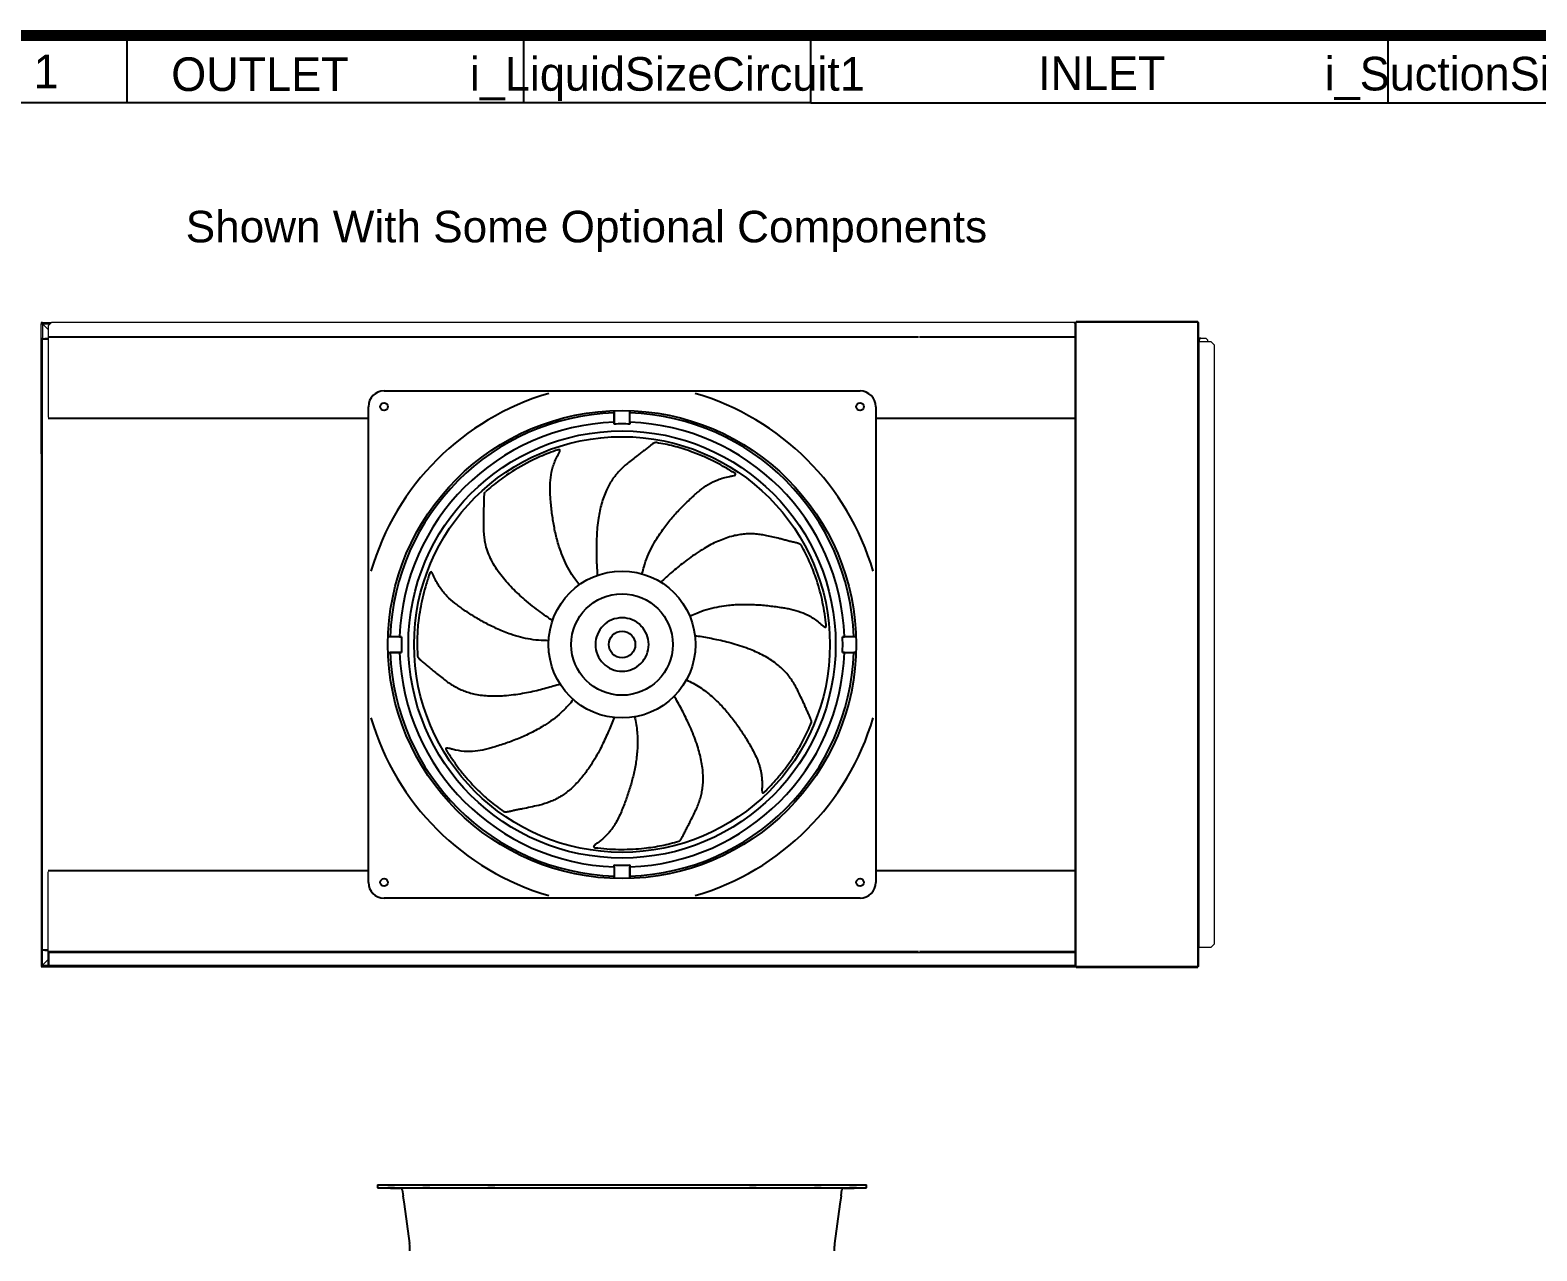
# Model space of a CAD drawing. Header units: inches. Extents: x 1284 to 1617, y -260 to -49.
# Drawn here: x 1395.8 to 1509.3, y -143.8 to -51.9 of the extents above; entities that cross this region are included whole.
import ezdxf
from ezdxf.enums import TextEntityAlignment as Align

# ---------------------------------------------------------------- set-up
doc = ezdxf.new("R2010")
doc.units = ezdxf.units.IN
doc.header["$MEASUREMENT"] = 0
for name, color, linetype in [('1F64', 7, 'Continuous'), ('C1RC', 7, 'Continuous'), ('L64', 7, 'Continuous')]:
    doc.layers.add(name, color=color, linetype=linetype)
doc.styles.add('dimentions', font='arial.ttf')

msp = doc.modelspace()

# ---------------------------------------------------------------- linework, layer by layer
at = {"color": 7}
msp.add_line((1396.67, -122.42), (1474.59, -122.42), dxfattribs=at)
at = {"color": 7, "lineweight": 25, "const_width": 0.81}
msp.add_lwpolyline([(1289.47, -254.81), (1613.47, -254.81), (1613.47, -52.31), (1289.47, -52.31), (1289.47, -254.81)], dxfattribs=at)
at = {"layer": '1F64', "color": 7, "linetype": 'Continuous', "lineweight": 25}
for p, q in [((1422.49, -79.07), (1458.32, -79.07)), ((1421.31, -116.08), (1421.31, -80.26)), ((1459.5, -80.26), (1459.5, -116.08)), ((1439.81, -81.43), (1439.8, -80.73)), ((1439.81, -80.56), (1439.81, -81.57)), ((1439.81, -81.57), (1439.81, -81.43)), ((1440.99, -81.57), (1440.99, -80.56)), ((1441, -81.43), (1440.99, -81.57)), ((1441, -81.43), (1441, -80.73)), ((1423.81, -97.58), (1422.8, -97.58)), ((1423.66, -97.58), (1422.96, -97.57)), ((1423.66, -97.58), (1423.81, -97.58)), ((1458.01, -97.58), (1457, -97.58)), ((1457, -97.58), (1457.14, -97.58)), ((1457.14, -97.58), (1457.85, -97.57)), ((1422.8, -98.76), (1423.81, -98.76)), ((1423.66, -98.76), (1422.96, -98.77)), ((1423.81, -98.76), (1423.66, -98.76)), ((1457.14, -98.76), (1457, -98.76)), ((1457, -98.76), (1458.01, -98.76)), ((1457.14, -98.76), (1457.85, -98.77)), ((1439.81, -114.91), (1439.8, -115.61)), ((1439.81, -114.91), (1439.81, -114.77)), ((1439.81, -114.77), (1439.81, -115.78)), ((1440.99, -115.78), (1440.99, -114.77)), ((1440.99, -114.77), (1441, -114.91)), ((1441, -114.91), (1441, -115.61)), ((1458.32, -117.26), (1422.49, -117.26)), ((1422, -138.86), (1422, -139.09)), ((1422, -138.86), (1427.39, -138.86)), ((1422, -139.09), (1422.65, -139.09)), ((1422, -139.09), (1427.39, -139.09)), ((1423.46, -139.1), (1423.7, -139.1)), ((1423.85, -139.24), (1423.92, -139.69)), ((1427.39, -138.86), (1458.81, -138.86)), ((1427.39, -139.09), (1458.81, -139.09)), ((1456.89, -139.69), (1456.95, -139.24)), ((1457.11, -139.1), (1457.35, -139.1)), ((1458.16, -139.09), (1458.81, -139.09)), ((1458.81, -139.09), (1458.81, -138.86)), ((1423.9, -139.69), (1423.99, -140.32)), ((1423.99, -140.32), (1424.4, -143.28)), ((1456.41, -143.28), (1456.82, -140.32)), ((1456.82, -140.32), (1456.91, -139.69))]:
    msp.add_line(p, q, dxfattribs=at)
at = {"layer": '1F64', "color": 7}
for p, q in [((1421.31, -81.14), (1397.21, -81.14)), ((1474.52, -81.14), (1459.5, -81.14)), ((1421.31, -115.2), (1397.21, -115.2)), ((1474.52, -115.2), (1459.5, -115.2))]:
    msp.add_line(p, q, dxfattribs=at)
at = {"layer": '1F64', "color": 7, "linetype": 'Continuous', "lineweight": 25}
for centre, radius in [((1422.49, -80.26), 0.285), ((1458.32, -80.26), 0.285), ((1440.4, -98.17), 17.62), ((1440.4, -98.17), 16.08), ((1440.4, -98.17), 15.65), ((1440.4, -98.17), 5.53), ((1440.4, -98.17), 3.82), ((1440.4, -98.17), 1), ((1422.49, -116.08), 0.285), ((1458.32, -116.08), 0.285)]:
    msp.add_circle(centre, radius, dxfattribs=at)
for centre, radius, start, end in [((1422.49, -80.26), 1.18, 90, 180), ((1440.4, -98.17), 19.69, 106.2602, 163.7398), ((1440.4, -98.17), 19.69, 16.2602, 73.7398), ((1458.32, -80.26), 1.18, 360, 90), ((1440.4, -98.17), 17.45, 91.9696, 178.0304), ((1440.4, -98.17), 16.75, 92.0296, 177.9704), ((1440.4, -98.17), 16.61, 87.9623, 92.0377), ((1440.4, -98.17), 17.45, 1.9696, 88.0304), ((1440.4, -98.17), 16.75, 2.0296, 87.9704), ((1440.4, -98.17), 16.61, 177.9623, 182.0377), ((1440.4, -98.17), 16.61, 357.9623, 2.0377), ((1440.4, -98.17), 17.45, 181.9696, 268.0304), ((1440.4, -98.17), 16.75, 182.0296, 267.9704), ((1440.4, -98.17), 16.75, 272.0296, 357.9704), ((1440.4, -98.17), 17.45, 271.9696, 358.0304), ((1440.4, -98.17), 19.69, 196.2602, 253.7398), ((1440.4, -98.17), 19.69, 286.2602, 343.7398), ((1440.4, -98.17), 16.61, 267.9623, 272.0377), ((1422.49, -116.08), 1.18, 180, 270), ((1458.32, -116.08), 1.18, 270, 0), ((1420.5, -143.83), 3.94, 0, 8.0002), ((1460.3, -143.83), 3.94, 171.9998, 180)]:
    msp.add_arc(centre, radius, start, end, dxfattribs=at)
for points, knots in [([(1439.8, -80.73), (1439.8, -80.68), (1439.8, -80.62), (1439.8, -80.57), (1439.8, -80.56)], [0, 0, 0, 0, 0.939345, 1, 1, 1, 1]), ([(1441, -80.57), (1441, -80.6), (1441, -80.65), (1441, -80.7), (1441, -80.73)], [0, 0, 0, 0, 0.544044, 1, 1, 1, 1]), ([(1435.4, -83.57), (1435.18, -83.65), (1434.51, -83.9), (1433.24, -84.47), (1431.87, -85.28), (1430.8, -86.08), (1430.3, -86.52), (1430.13, -86.67)], [0, 0, 0, 0, 0.1111111, 0.3333333, 0.6666667, 0.8888889, 1, 1, 1, 1]), ([(1437.19, -93.67), (1437.18, -93.66), (1437.06, -93.51), (1436.78, -93.15), (1436.41, -92.55), (1436.05, -91.84), (1435.8, -91.2), (1435.61, -90.64), (1435.47, -90.13), (1435.35, -89.63), (1435.26, -89.14), (1435.18, -88.65), (1435.11, -88.15), (1435.06, -87.65), (1435.02, -87.18), (1434.99, -86.76), (1434.98, -86.25), (1435.01, -85.6), (1435.17, -84.8), (1435.43, -84.17), (1435.68, -83.73), (1435.76, -83.53), (1435.69, -83.47), (1435.49, -83.53), (1435.4, -83.57)], [0.017767, 0.017767, 0.017767, 0.017767, 0.0213866, 0.0641597, 0.1283194, 0.1924792, 0.2566389, 0.3051983, 0.3537577, 0.4023171, 0.4508765, 0.4994359, 0.5479953, 0.5965548, 0.6451142, 0.6803602, 0.7156063, 0.7860985, 0.8565906, 0.9270828, 0.9453121, 0.9635414, 0.9878471, 1, 1, 1, 1]), ([(1442.99, -82.97), (1442.97, -82.97), (1442.95, -82.96), (1442.9, -82.97), (1442.83, -82.99), (1442.75, -83.04), (1442.66, -83.1), (1442.52, -83.2), (1442.33, -83.36), (1442.08, -83.55), (1441.82, -83.74), (1441.52, -83.96), (1441.18, -84.23), (1440.82, -84.52), (1440.48, -84.81), (1440.19, -85.1), (1439.91, -85.42), (1439.65, -85.77), (1439.42, -86.14), (1439.21, -86.57), (1439.02, -87.04), (1438.85, -87.57), (1438.72, -88.11), (1438.61, -88.71), (1438.53, -89.35), (1438.49, -90.02), (1438.47, -90.67), (1438.47, -91.28), (1438.48, -91.86), (1438.51, -92.42), (1438.53, -92.78), (1438.54, -92.96)], [0, 0, 0, 0, 0.012785, 0.023293, 0.032237, 0.041998, 0.051521, 0.061325, 0.087185, 0.113248, 0.139308, 0.165331, 0.206131, 0.246835, 0.281335, 0.315878, 0.350603, 0.385923, 0.422114, 0.459222, 0.503998, 0.549692, 0.595972, 0.642402, 0.699964, 0.755903, 0.809219, 0.859769, 0.908078, 0.954661, 1, 1, 1, 1]), ([(1448.7, -85.16), (1448.44, -85), (1447.93, -84.69), (1447.15, -84.29), (1446.36, -83.93), (1445.61, -83.64), (1444.92, -83.41), (1444.28, -83.23), (1443.64, -83.08), (1443.2, -83.01), (1442.99, -82.97)], [0, 0, 0, 0, 0.140819, 0.280709, 0.420053, 0.55924, 0.668749, 0.778588, 0.888944, 1, 1, 1, 1]), ([(1441.92, -92.85), (1441.92, -92.83), (1441.96, -92.65), (1442.07, -92.21), (1442.31, -91.54), (1442.64, -90.83), (1442.98, -90.23), (1443.31, -89.73), (1443.61, -89.3), (1443.93, -88.9), (1444.25, -88.52), (1444.59, -88.14), (1444.94, -87.78), (1445.3, -87.43), (1445.64, -87.11), (1445.95, -86.82), (1446.34, -86.49), (1446.86, -86.11), (1447.6, -85.74), (1448.25, -85.55), (1448.75, -85.47), (1448.95, -85.41), (1448.96, -85.31), (1448.78, -85.2), (1448.7, -85.16)], [0.017767, 0.017767, 0.017767, 0.017767, 0.0213866, 0.0641597, 0.1283194, 0.1924792, 0.2566389, 0.3051983, 0.3537577, 0.4023171, 0.4508765, 0.4994359, 0.5479953, 0.5965548, 0.6451142, 0.6803602, 0.7156063, 0.7860985, 0.8565906, 0.9270828, 0.9453121, 0.9635414, 0.9878471, 1, 1, 1, 1]), ([(1435.17, -96.37), (1435.05, -96.29), (1434.75, -96.08), (1434.25, -95.72), (1433.67, -95.28), (1433.12, -94.83), (1432.6, -94.37), (1432.13, -93.92), (1431.68, -93.44), (1431.26, -92.93), (1430.88, -92.39), (1430.56, -91.83), (1430.31, -91.26), (1430.15, -90.74), (1430.06, -90.27), (1430, -89.71), (1429.98, -89), (1430, -88.16), (1430.02, -87.52), (1430.03, -87.09), (1430.04, -86.87), (1430.07, -86.73), (1430.11, -86.68), (1430.13, -86.67)], [0.0220508, 0.0220508, 0.0220508, 0.0220508, 0.0641597, 0.1283194, 0.1924792, 0.2566389, 0.3051983, 0.3537577, 0.4023171, 0.4508765, 0.4994359, 0.5479953, 0.5965548, 0.6451142, 0.6803602, 0.7156063, 0.7860985, 0.8565906, 0.9270828, 0.9453121, 0.9635414, 0.9878471, 1, 1, 1, 1]), ([(1453.9, -90.71), (1453.89, -90.7), (1453.88, -90.68), (1453.84, -90.64), (1453.78, -90.61), (1453.7, -90.57), (1453.6, -90.54), (1453.42, -90.49), (1453.18, -90.44), (1452.88, -90.36), (1452.57, -90.28), (1452.21, -90.19), (1451.79, -90.08), (1451.33, -89.98), (1450.9, -89.9), (1450.48, -89.85), (1450.06, -89.83), (1449.63, -89.85), (1449.2, -89.9), (1448.73, -90), (1448.24, -90.15), (1447.72, -90.35), (1447.21, -90.58), (1446.68, -90.87), (1446.13, -91.21), (1445.58, -91.59), (1445.06, -91.98), (1444.58, -92.36), (1444.14, -92.73), (1443.72, -93.1), (1443.45, -93.35), (1443.32, -93.47)], [0, 0, 0, 0, 0.012785, 0.023293, 0.032237, 0.041999, 0.051521, 0.061325, 0.087185, 0.113248, 0.139308, 0.165331, 0.206131, 0.246835, 0.281335, 0.315878, 0.350603, 0.385922, 0.422114, 0.459222, 0.503998, 0.549692, 0.595972, 0.642402, 0.699964, 0.755903, 0.809219, 0.859769, 0.908078, 0.954661, 1, 1, 1, 1]), ([(1455.75, -96.54), (1455.71, -96.25), (1455.63, -95.65), (1455.46, -94.79), (1455.25, -93.95), (1455.01, -93.18), (1454.76, -92.5), (1454.5, -91.89), (1454.21, -91.29), (1454, -90.91), (1453.9, -90.71)], [0, 0, 0, 0, 0.140819, 0.280709, 0.420053, 0.55924, 0.668749, 0.778588, 0.888944, 1, 1, 1, 1]), ([(1425.87, -92.97), (1425.78, -93.26), (1425.59, -93.83), (1425.37, -94.68), (1425.2, -95.53), (1425.08, -96.32), (1425.01, -97.05), (1424.98, -97.71), (1424.98, -98.37), (1425, -98.81), (1425.01, -99.03)], [0, 0, 0, 0, 0.140819, 0.280709, 0.420053, 0.55924, 0.668749, 0.778588, 0.888944, 1, 1, 1, 1]), ([(1434.88, -97.87), (1434.86, -97.88), (1434.68, -97.88), (1434.22, -97.87), (1433.52, -97.79), (1432.75, -97.63), (1432.09, -97.42), (1431.53, -97.22), (1431.05, -97.01), (1430.58, -96.79), (1430.14, -96.56), (1429.7, -96.32), (1429.27, -96.06), (1428.84, -95.79), (1428.46, -95.53), (1428.11, -95.28), (1427.7, -94.98), (1427.21, -94.55), (1426.69, -93.92), (1426.36, -93.32), (1426.17, -92.86), (1426.06, -92.67), (1425.97, -92.69), (1425.9, -92.88), (1425.87, -92.97)], [0.017767, 0.017767, 0.017767, 0.017767, 0.0213866, 0.0641597, 0.1283194, 0.1924792, 0.2566389, 0.3051983, 0.3537577, 0.4023171, 0.4508765, 0.4994359, 0.5479953, 0.5965548, 0.6451142, 0.6803602, 0.7156063, 0.7860985, 0.8565906, 0.9270828, 0.9453121, 0.9635414, 0.9878471, 1, 1, 1, 1]), ([(1445.51, -96.04), (1445.52, -96.03), (1445.69, -95.94), (1446.1, -95.76), (1446.77, -95.52), (1447.54, -95.34), (1448.22, -95.23), (1448.81, -95.17), (1449.34, -95.15), (1449.85, -95.15), (1450.35, -95.16), (1450.85, -95.19), (1451.35, -95.24), (1451.85, -95.3), (1452.31, -95.36), (1452.73, -95.43), (1453.23, -95.53), (1453.86, -95.7), (1454.6, -96.04), (1455.16, -96.44), (1455.53, -96.78), (1455.71, -96.9), (1455.79, -96.84), (1455.77, -96.63), (1455.75, -96.54)], [0.017767, 0.017767, 0.017767, 0.017767, 0.0213866, 0.0641597, 0.1283194, 0.1924792, 0.2566389, 0.3051983, 0.3537577, 0.4023171, 0.4508765, 0.4994359, 0.5479953, 0.5965548, 0.6451142, 0.6803602, 0.7156063, 0.7860985, 0.8565906, 0.9270828, 0.9453121, 0.9635414, 0.9878471, 1, 1, 1, 1]), ([(1441.82, -99.59), (1442.2, -99.21), (1442.41, -98.7), (1442.41, -97.64), (1442.2, -97.13), (1441.45, -96.37), (1440.94, -96.16), (1439.87, -96.16), (1439.36, -96.37), (1438.98, -96.75)], [0, 0, 0, 0, 0.25, 0.25, 0.5, 0.5, 0.75, 0.75, 1, 1, 1, 1]), ([(1438.98, -96.75), (1438.61, -97.13), (1438.4, -97.64), (1438.4, -98.7), (1438.61, -99.21), (1439.36, -99.96), (1439.87, -100.18), (1440.94, -100.18), (1441.45, -99.96), (1441.82, -99.59)], [0, 0, 0, 0, 0.25, 0.25, 0.5, 0.5, 0.75, 0.75, 1, 1, 1, 1]), ([(1454.64, -104.07), (1454.65, -104.06), (1454.66, -104.04), (1454.67, -103.98), (1454.66, -103.91), (1454.63, -103.83), (1454.59, -103.73), (1454.52, -103.56), (1454.41, -103.34), (1454.28, -103.05), (1454.16, -102.77), (1454, -102.42), (1453.82, -102.03), (1453.62, -101.61), (1453.41, -101.22), (1453.19, -100.86), (1452.94, -100.52), (1452.66, -100.19), (1452.35, -99.89), (1451.98, -99.59), (1451.56, -99.29), (1451.08, -99.01), (1450.58, -98.76), (1450.02, -98.53), (1449.42, -98.31), (1448.77, -98.11), (1448.15, -97.95), (1447.55, -97.81), (1446.98, -97.7), (1446.43, -97.6), (1446.07, -97.54), (1445.9, -97.51)], [0, 0, 0, 0, 0.012785, 0.023293, 0.032237, 0.041998, 0.051521, 0.061325, 0.087185, 0.113248, 0.139308, 0.165331, 0.206131, 0.246835, 0.281335, 0.315878, 0.350603, 0.385923, 0.422114, 0.459222, 0.503998, 0.549692, 0.595972, 0.642402, 0.699964, 0.755903, 0.809219, 0.859769, 0.908078, 0.954661, 1, 1, 1, 1]), ([(1422.8, -97.57), (1422.83, -97.57), (1422.89, -97.57), (1422.94, -97.57), (1422.96, -97.57)], [0, 0, 0, 0, 0.545796, 1, 1, 1, 1]), ([(1457.85, -97.57), (1457.9, -97.57), (1457.95, -97.57), (1458, -97.57), (1458.01, -97.57)], [0, 0, 0, 0, 0.946394, 1, 1, 1, 1]), ([(1425.01, -99.03), (1425.01, -99.04), (1425.01, -99.07), (1425.03, -99.12), (1425.07, -99.18), (1425.13, -99.24), (1425.21, -99.32), (1425.34, -99.43), (1425.54, -99.59), (1425.78, -99.79), (1426.02, -99.99), (1426.3, -100.24), (1426.64, -100.51), (1427, -100.8), (1427.36, -101.06), (1427.72, -101.29), (1428.09, -101.49), (1428.48, -101.66), (1428.9, -101.8), (1429.36, -101.92), (1429.87, -102), (1430.42, -102.04), (1430.98, -102.05), (1431.58, -102.02), (1432.22, -101.95), (1432.89, -101.85), (1433.52, -101.73), (1434.12, -101.59), (1434.68, -101.44), (1435.22, -101.29), (1435.57, -101.19), (1435.74, -101.14)], [0, 0, 0, 0, 0.012785, 0.023293, 0.032237, 0.041999, 0.051521, 0.061325, 0.087185, 0.113248, 0.139308, 0.165331, 0.206131, 0.246835, 0.281335, 0.315878, 0.350603, 0.385922, 0.422114, 0.459222, 0.503998, 0.549692, 0.595972, 0.642402, 0.699964, 0.755903, 0.809219, 0.859769, 0.908078, 0.954661, 1, 1, 1, 1]), ([(1458, -98.77), (1457.97, -98.77), (1457.92, -98.77), (1457.87, -98.77), (1457.85, -98.77)], [0, 0, 0, 0, 0.543337, 1, 1, 1, 1]), ([(1445.25, -100.83), (1445.42, -100.91), (1445.77, -101.08), (1446.26, -101.38), (1446.72, -101.71), (1447.15, -102.06), (1447.54, -102.42), (1447.9, -102.79), (1448.24, -103.16), (1448.54, -103.53), (1448.84, -103.91), (1449.12, -104.3), (1449.39, -104.69), (1449.65, -105.1), (1449.9, -105.52), (1450.15, -105.95), (1450.38, -106.39), (1450.56, -106.77), (1450.68, -107.1), (1450.76, -107.35), (1450.83, -107.61), (1450.88, -107.89), (1450.92, -108.17), (1450.94, -108.47), (1450.95, -108.78), (1450.93, -109.02), (1450.93, -109.18), (1450.94, -109.25), (1450.95, -109.3), (1450.96, -109.33), (1450.99, -109.34), (1451.02, -109.34), (1451.04, -109.33), (1451.08, -109.31), (1451.12, -109.28), (1451.18, -109.23), (1451.22, -109.18), (1451.24, -109.15)], [0, 0, 0, 0, 0.051091, 0.102446, 0.153538, 0.203697, 0.252252, 0.298039, 0.342391, 0.385688, 0.428218, 0.471153, 0.513945, 0.556915, 0.60039, 0.644634, 0.689645, 0.735372, 0.758749, 0.782469, 0.806665, 0.831515, 0.857251, 0.884159, 0.91256, 0.942028, 0.950841, 0.958383, 0.962573, 0.966137, 0.969365, 0.971926, 0.974926, 0.978612, 0.983168, 0.990607, 1, 1, 1, 1]), ([(1444.67, -112.98), (1444.68, -112.98), (1444.71, -112.98), (1444.75, -112.95), (1444.8, -112.9), (1444.85, -112.82), (1444.91, -112.73), (1444.99, -112.57), (1445.1, -112.35), (1445.24, -112.07), (1445.38, -111.79), (1445.56, -111.45), (1445.75, -111.07), (1445.95, -110.65), (1446.13, -110.24), (1446.27, -109.84), (1446.38, -109.44), (1446.46, -109.02), (1446.51, -108.58), (1446.51, -108.1), (1446.48, -107.59), (1446.4, -107.04), (1446.28, -106.5), (1446.12, -105.91), (1445.91, -105.3), (1445.67, -104.68), (1445.4, -104.09), (1445.14, -103.54), (1444.87, -103.02), (1444.6, -102.53), (1444.43, -102.21), (1444.34, -102.06)], [0, 0, 0, 0, 0.012785, 0.023293, 0.032237, 0.041999, 0.051521, 0.061325, 0.087185, 0.113248, 0.139308, 0.165331, 0.206131, 0.246835, 0.281335, 0.315878, 0.350603, 0.385922, 0.422114, 0.459222, 0.503998, 0.549692, 0.595972, 0.642402, 0.699964, 0.755903, 0.809219, 0.859769, 0.908078, 0.954661, 1, 1, 1, 1]), ([(1436.73, -102.3), (1436.72, -102.32), (1436.61, -102.47), (1436.31, -102.82), (1435.81, -103.32), (1435.21, -103.82), (1434.64, -104.21), (1434.13, -104.51), (1433.67, -104.76), (1433.21, -104.99), (1432.75, -105.19), (1432.28, -105.38), (1431.81, -105.56), (1431.33, -105.72), (1430.89, -105.86), (1430.48, -105.98), (1429.99, -106.11), (1429.35, -106.23), (1428.53, -106.24), (1427.86, -106.13), (1427.38, -105.99), (1427.16, -105.95), (1427.12, -106.04), (1427.23, -106.22), (1427.28, -106.29)], [0.017767, 0.017767, 0.017767, 0.017767, 0.0213866, 0.0641597, 0.1283194, 0.1924792, 0.2566389, 0.3051983, 0.3537577, 0.4023171, 0.4508765, 0.4994359, 0.5479953, 0.5965548, 0.6451142, 0.6803602, 0.7156063, 0.7860985, 0.8565906, 0.9270828, 0.9453121, 0.9635414, 0.9878471, 1, 1, 1, 1]), ([(1439.82, -103.67), (1439.75, -103.84), (1439.61, -104.17), (1439.39, -104.69), (1439.15, -105.22), (1438.89, -105.78), (1438.59, -106.35), (1438.26, -106.94), (1437.92, -107.46), (1437.6, -107.9), (1437.3, -108.27), (1436.99, -108.62), (1436.66, -108.95), (1436.31, -109.25), (1435.96, -109.5), (1435.61, -109.72), (1435.25, -109.9), (1434.88, -110.05), (1434.51, -110.18), (1434.05, -110.3), (1433.52, -110.42), (1433.03, -110.52), (1432.66, -110.59), (1432.42, -110.64), (1432.18, -110.69), (1431.98, -110.74), (1431.83, -110.77), (1431.72, -110.78), (1431.63, -110.79), (1431.56, -110.78), (1431.51, -110.77), (1431.49, -110.75), (1431.48, -110.74)], [0, 0, 0, 0, 0.0454968, 0.0922478, 0.1407394, 0.1914938, 0.2450383, 0.3012103, 0.3589942, 0.3983177, 0.4375744, 0.4764906, 0.5148382, 0.5524517, 0.5892129, 0.6230296, 0.6561093, 0.6887404, 0.7212399, 0.7537072, 0.8054299, 0.8573195, 0.8777519, 0.8981938, 0.9186302, 0.9388633, 0.9486426, 0.958145, 0.9678975, 0.97681, 0.9872765, 1, 1, 1, 1]), ([(1441.35, -103.62), (1441.39, -103.8), (1441.47, -104.18), (1441.54, -104.75), (1441.57, -105.31), (1441.57, -105.87), (1441.53, -106.4), (1441.47, -106.91), (1441.39, -107.4), (1441.29, -107.88), (1441.17, -108.34), (1441.05, -108.8), (1440.9, -109.26), (1440.75, -109.72), (1440.58, -110.17), (1440.4, -110.63), (1440.2, -111.09), (1440.01, -111.47), (1439.83, -111.77), (1439.68, -111.99), (1439.52, -112.21), (1439.34, -112.42), (1439.14, -112.63), (1438.92, -112.83), (1438.68, -113.03), (1438.48, -113.16), (1438.36, -113.26), (1438.3, -113.31), (1438.28, -113.35), (1438.26, -113.38), (1438.27, -113.41), (1438.28, -113.43), (1438.31, -113.45), (1438.34, -113.46), (1438.4, -113.48), (1438.48, -113.49), (1438.54, -113.49), (1438.57, -113.49)], [0, 0, 0, 0, 0.051091, 0.102446, 0.153538, 0.203697, 0.252252, 0.298039, 0.342391, 0.385688, 0.428218, 0.471153, 0.513945, 0.556915, 0.60039, 0.644634, 0.689645, 0.735372, 0.758749, 0.782469, 0.806665, 0.831515, 0.857251, 0.884159, 0.91256, 0.942028, 0.950841, 0.958383, 0.962573, 0.966137, 0.969365, 0.971926, 0.974926, 0.978612, 0.983168, 0.990607, 1, 1, 1, 1]), ([(1451.24, -109.15), (1451.45, -108.94), (1451.86, -108.51), (1452.43, -107.83), (1452.96, -107.14), (1453.41, -106.48), (1453.78, -105.86), (1454.1, -105.27), (1454.39, -104.68), (1454.56, -104.27), (1454.64, -104.07)], [0, 0, 0, 0, 0.140819, 0.280709, 0.420053, 0.55924, 0.668749, 0.778588, 0.888944, 1, 1, 1, 1]), ([(1427.28, -106.29), (1427.45, -106.54), (1427.77, -107.04), (1428.3, -107.75), (1428.86, -108.41), (1429.41, -109), (1429.93, -109.5), (1430.43, -109.94), (1430.94, -110.36), (1431.3, -110.61), (1431.48, -110.74)], [0, 0, 0, 0, 0.1408187, 0.2807088, 0.4200535, 0.5592402, 0.6687487, 0.7785878, 0.8889437, 1, 1, 1, 1]), ([(1438.57, -113.49), (1438.87, -113.52), (1439.47, -113.58), (1440.35, -113.6), (1441.22, -113.58), (1442.01, -113.52), (1442.73, -113.42), (1443.39, -113.31), (1444.04, -113.16), (1444.46, -113.04), (1444.67, -112.98)], [0, 0, 0, 0, 0.140819, 0.280709, 0.420053, 0.55924, 0.668749, 0.778588, 0.888944, 1, 1, 1, 1]), ([(1439.8, -115.77), (1439.8, -115.74), (1439.8, -115.68), (1439.8, -115.63), (1439.8, -115.61)], [0, 0, 0, 0, 0.543685, 1, 1, 1, 1]), ([(1441, -115.61), (1441, -115.66), (1441, -115.71), (1441, -115.77), (1441, -115.77)], [0, 0, 0, 0, 0.951385, 1, 1, 1, 1]), ([(1422.65, -139.09), (1422.65, -139.09), (1422.65, -139.09), (1422.68, -139.09), (1422.73, -139.09), (1422.81, -139.09), (1422.9, -139.09), (1423.01, -139.09), (1423.13, -139.1), (1423.26, -139.1), (1423.37, -139.1), (1423.44, -139.1), (1423.46, -139.1)], [0, 0, 0, 0, 0.085907, 0.192945, 0.303087, 0.410126, 0.520268, 0.62731, 0.737455, 0.844501, 0.954651, 1, 1, 1, 1]), ([(1422.79, -139.09), (1422.8, -139.09), (1422.83, -139.09), (1422.9, -139.09), (1422.98, -139.09), (1423.07, -139.09), (1423.15, -139.09), (1423.22, -139.09), (1423.27, -139.09), (1423.29, -139.09), (1423.28, -139.09), (1423.26, -139.09), (1423.22, -139.09), (1423.15, -139.09), (1423.07, -139.09), (1422.98, -139.09), (1422.9, -139.09), (1422.83, -139.09), (1422.79, -139.09), (1422.77, -139.09), (1422.77, -139.09), (1422.79, -139.09), (1422.79, -139.09)], [0, 0, 0, 0, 0.053684, 0.107369, 0.161054, 0.214742, 0.268431, 0.32212, 0.375808, 0.429494, 0.483179, 0.5, 0.553684, 0.607368, 0.661054, 0.714742, 0.768431, 0.82212, 0.875808, 0.929494, 0.983178, 1, 1, 1, 1]), ([(1423.85, -139.24), (1423.85, -139.22), (1423.84, -139.18), (1423.81, -139.14), (1423.76, -139.11), (1423.72, -139.1), (1423.7, -139.1), (1423.7, -139.1)], [0, 0, 0, 0, 0.236553, 0.473094, 0.709954, 0.947343, 1, 1, 1, 1]), ([(1425.49, -139.09), (1425.51, -139.09), (1425.56, -139.09), (1425.64, -139.09), (1425.73, -139.09), (1425.81, -139.09), (1425.88, -139.09), (1425.92, -139.09), (1425.93, -139.09), (1425.92, -139.09), (1425.89, -139.09), (1425.84, -139.09), (1425.79, -139.09), (1425.7, -139.09), (1425.61, -139.09), (1425.53, -139.09), (1425.47, -139.09), (1425.43, -139.09), (1425.41, -139.09), (1425.43, -139.09), (1425.46, -139.09), (1425.49, -139.09), (1425.49, -139.09)], [0, 0, 0, 0, 0.053685, 0.107369, 0.161054, 0.214742, 0.268431, 0.32212, 0.375808, 0.429494, 0.483179, 0.5, 0.553684, 0.607369, 0.661054, 0.714742, 0.768431, 0.82212, 0.875808, 0.929494, 0.983179, 1, 1, 1, 1]), ([(1430.46, -139.09), (1430.49, -139.09), (1430.55, -139.09), (1430.63, -139.09), (1430.71, -139.09), (1430.77, -139.09), (1430.81, -139.09), (1430.82, -139.09), (1430.8, -139.09), (1430.75, -139.09), (1430.7, -139.09), (1430.64, -139.09), (1430.58, -139.09), (1430.49, -139.09), (1430.41, -139.09), (1430.35, -139.09), (1430.31, -139.09), (1430.3, -139.09), (1430.32, -139.09), (1430.37, -139.09), (1430.42, -139.09), (1430.45, -139.09), (1430.46, -139.09)], [0, 0, 0, 0, 0.053684, 0.107369, 0.161054, 0.214742, 0.268431, 0.32212, 0.375808, 0.429494, 0.483178, 0.5, 0.553684, 0.607369, 0.661055, 0.714742, 0.768431, 0.82212, 0.875808, 0.929494, 0.983179, 1, 1, 1, 1]), ([(1450.43, -139.09), (1450.45, -139.09), (1450.48, -139.09), (1450.51, -139.09), (1450.5, -139.09), (1450.47, -139.09), (1450.41, -139.09), (1450.33, -139.09), (1450.24, -139.09), (1450.16, -139.09), (1450.1, -139.09), (1450.05, -139.09), (1450.01, -139.09), (1449.99, -139.09), (1449.99, -139.09), (1450.03, -139.09), (1450.08, -139.09), (1450.16, -139.09), (1450.25, -139.09), (1450.33, -139.09), (1450.39, -139.09), (1450.42, -139.09), (1450.43, -139.09)], [0, 0, 0, 0, 0.053685, 0.107369, 0.161054, 0.214742, 0.268431, 0.32212, 0.375808, 0.429494, 0.483179, 0.5, 0.553684, 0.607369, 0.661054, 0.714742, 0.768431, 0.82212, 0.875808, 0.929494, 0.983179, 1, 1, 1, 1]), ([(1455.37, -139.09), (1455.38, -139.09), (1455.4, -139.09), (1455.38, -139.09), (1455.35, -139.09), (1455.28, -139.09), (1455.21, -139.09), (1455.12, -139.09), (1455.03, -139.09), (1454.96, -139.09), (1454.92, -139.09), (1454.89, -139.09), (1454.87, -139.09), (1454.88, -139.09), (1454.92, -139.09), (1454.98, -139.09), (1455.06, -139.09), (1455.15, -139.09), (1455.24, -139.09), (1455.31, -139.09), (1455.35, -139.09), (1455.37, -139.09), (1455.37, -139.09)], [0, 0, 0, 0, 0.053684, 0.107369, 0.161054, 0.214742, 0.268431, 0.32212, 0.375808, 0.429494, 0.483178, 0.5, 0.553684, 0.607369, 0.661055, 0.714742, 0.768431, 0.82212, 0.875808, 0.929494, 0.983179, 1, 1, 1, 1]), ([(1457.11, -139.1), (1457.09, -139.1), (1457.05, -139.11), (1457.01, -139.13), (1456.97, -139.17), (1456.96, -139.21), (1456.95, -139.23), (1456.95, -139.24)], [0, 0, 0, 0, 0.237768, 0.475541, 0.713069, 0.950081, 1, 1, 1, 1]), ([(1457.35, -139.1), (1457.39, -139.1), (1457.49, -139.1), (1457.62, -139.1), (1457.75, -139.1), (1457.86, -139.09), (1457.96, -139.09), (1458.04, -139.09), (1458.11, -139.09), (1458.14, -139.09), (1458.16, -139.09), (1458.16, -139.09), (1458.16, -139.09)], [0, 0, 0, 0, 0.107042, 0.217187, 0.324229, 0.434374, 0.541414, 0.651557, 0.758592, 0.868733, 0.975764, 1, 1, 1, 1]), ([(1458.04, -139.09), (1458.03, -139.09), (1458.03, -139.09), (1457.98, -139.09), (1457.92, -139.09), (1457.84, -139.09), (1457.75, -139.09), (1457.67, -139.09), (1457.59, -139.09), (1457.54, -139.09), (1457.53, -139.09), (1457.52, -139.09), (1457.53, -139.09), (1457.58, -139.09), (1457.64, -139.09), (1457.72, -139.09), (1457.81, -139.09), (1457.89, -139.09), (1457.96, -139.09), (1458.02, -139.09), (1458.03, -139.09), (1458.04, -139.09), (1458.04, -139.09)], [0, 0, 0, 0, 0.053685, 0.107368, 0.161055, 0.214742, 0.268432, 0.322121, 0.375809, 0.429494, 0.483179, 0.5, 0.553685, 0.607369, 0.661055, 0.714742, 0.768431, 0.822121, 0.875809, 0.929494, 0.983179, 1, 1, 1, 1])]:
    msp.add_open_spline(points, degree=3, knots=knots, dxfattribs=at)
at = {"layer": 'C1RC', "color": 7, "lineweight": 25}
for p, q in [((1403.16, -57.38), (1403.16, -52.31)), ((1433.01, -57.38), (1433.01, -52.31)), ((1454.61, -57.38), (1454.61, -52.31)), ((1498.06, -57.38), (1498.06, -52.31)), ((1454.61, -57.38), (1375.8, -57.38)), ((1454.61, -57.38), (1520.34, -57.38))]:
    msp.add_line(p, q, dxfattribs=at)
at = {"layer": 'L64', "color": 7, "linetype": 'Continuous', "lineweight": 15}
for p, q in [((1396.78, -73.92), (1396.67, -73.92)), ((1396.67, -73.92), (1396.67, -74.02)), ((1396.67, -74.02), (1396.78, -74.02)), ((1396.67, -83.81), (1396.67, -74.02)), ((1396.78, -73.92), (1397.46, -73.92)), ((1396.78, -74.02), (1396.78, -73.92)), ((1396.78, -74.02), (1397.21, -74.45)), ((1396.78, -74.02), (1397.35, -74.02)), ((1396.78, -74.02), (1396.78, -74.03)), ((1397.21, -74.46), (1396.78, -74.03)), ((1396.78, -74.03), (1396.78, -75.12)), ((1397.46, -73.92), (1397.21, -74.17)), ((1397.21, -74.17), (1397.21, -74.99)), ((1474.41, -73.92), (1397.46, -73.92)), ((1474.52, -74.02), (1474.41, -73.92)), ((1474.52, -73.92), (1474.41, -73.92)), ((1474.52, -122.42), (1474.52, -73.92)), ((1474.59, -73.92), (1474.52, -73.92)), ((1483.74, -73.84), (1474.59, -73.84)), ((1474.59, -73.84), (1474.59, -73.92)), ((1474.59, -122.42), (1474.59, -73.92)), ((1483.74, -73.92), (1474.59, -73.92)), ((1483.74, -73.92), (1483.74, -73.84)), ((1483.74, -122.42), (1483.74, -73.92)), ((1483.81, -73.92), (1483.74, -73.92)), ((1483.81, -122.42), (1483.81, -73.92)), ((1396.71, -75.36), (1396.72, -75.34)), ((1396.71, -120.98), (1396.71, -75.36)), ((1396.72, -121.17), (1396.72, -75.17)), ((1396.77, -75.17), (1396.72, -75.17)), ((1396.77, -75.12), (1397.21, -75.12)), ((1396.77, -75.17), (1396.77, -75.12)), ((1396.77, -121.17), (1396.77, -75.17)), ((1397.21, -75.17), (1396.77, -75.17)), ((1396.77, -75.17), (1397.21, -75.17)), ((1396.78, -75.17), (1396.78, -75.17)), ((1396.9, -75.17), (1396.9, -75.17)), ((1396.95, -75.12), (1396.96, -75.11)), ((1396.96, -75.11), (1397.21, -75.11)), ((1462.71, -74.99), (1397.21, -74.99)), ((1397.21, -74.99), (1397.21, -75)), ((1462.71, -75), (1397.21, -75)), ((1397.21, -75), (1397.21, -75.04)), ((1462.71, -75.04), (1397.21, -75.04)), ((1397.21, -75.04), (1397.21, -81.04)), ((1474.52, -74.99), (1462.79, -74.99)), ((1474.52, -75), (1462.79, -75)), ((1474.52, -75.04), (1462.79, -75.04)), ((1483.96, -75.09), (1483.81, -75.09)), ((1483.81, -75.36), (1483.81, -120.98)), ((1483.81, -75.36), (1483.81, -75.36)), ((1483.81, -75.36), (1484.71, -75.36)), ((1483.83, -75.22), (1483.96, -75.09)), ((1483.83, -75.22), (1483.83, -75.36)), ((1483.96, -75.09), (1484.34, -75.09)), ((1484.34, -75.09), (1484.46, -75.22)), ((1484.46, -75.22), (1484.46, -75.36)), ((1484.96, -75.61), (1484.71, -75.36)), ((1484.96, -75.61), (1484.96, -120.73)), ((1396.67, -112.52), (1396.67, -122.31)), ((1397.21, -121.29), (1397.21, -115.29)), ((1396.72, -120.99), (1396.71, -120.98)), ((1396.77, -121.17), (1396.72, -121.17)), ((1397.21, -121.17), (1396.77, -121.17)), ((1397.21, -121.17), (1396.77, -121.17)), ((1396.77, -121.17), (1396.77, -121.22)), ((1397.21, -121.22), (1396.77, -121.22)), ((1396.78, -121.17), (1396.78, -121.17)), ((1396.78, -122.31), (1396.78, -121.22)), ((1396.9, -121.17), (1396.9, -121.17)), ((1396.96, -121.23), (1396.95, -121.22)), ((1397.21, -121.23), (1396.96, -121.23)), ((1462.71, -121.29), (1397.21, -121.29)), ((1397.21, -121.34), (1397.21, -121.29)), ((1462.71, -121.34), (1397.21, -121.34)), ((1397.21, -121.34), (1397.21, -121.34)), ((1397.21, -121.4), (1397.21, -121.34)), ((1397.26, -121.34), (1397.21, -121.34)), ((1397.26, -121.34), (1397.26, -121.39)), ((1474.52, -121.29), (1462.79, -121.29)), ((1474.52, -121.34), (1462.79, -121.34)), ((1483.81, -120.98), (1483.81, -120.98)), ((1484.71, -120.98), (1483.81, -120.98)), ((1484.71, -120.98), (1484.96, -120.73)), ((1396.67, -122.31), (1396.78, -122.31)), ((1396.67, -122.31), (1396.67, -122.42)), ((1396.78, -122.42), (1396.67, -122.42)), ((1396.78, -122.31), (1397.21, -121.88)), ((1397.21, -121.88), (1396.78, -122.31)), ((1396.78, -122.31), (1396.78, -122.42)), ((1396.78, -122.31), (1397.21, -122.31)), ((1396.78, -122.31), (1396.78, -122.31)), ((1396.78, -122.42), (1397.46, -122.42)), ((1397.21, -121.4), (1397.26, -121.4)), ((1397.21, -122.34), (1397.21, -121.4)), ((1397.26, -122.34), (1397.21, -122.34)), ((1474.52, -121.39), (1397.26, -121.39)), ((1397.26, -121.39), (1397.26, -121.39)), ((1397.26, -121.39), (1397.26, -122.34)), ((1474.52, -121.39), (1397.26, -121.39)), ((1397.26, -122.34), (1397.26, -121.4)), ((1397.26, -122.22), (1397.26, -122.22)), ((1397.26, -122.31), (1397.26, -122.31)), ((1397.26, -122.34), (1397.26, -122.39)), ((1474.52, -122.34), (1397.26, -122.34)), ((1474.52, -122.39), (1397.26, -122.39)), ((1397.46, -122.42), (1397.43, -122.39)), ((1462.46, -122.42), (1397.46, -122.42)), ((1474.41, -122.42), (1463.04, -122.42)), ((1474.44, -122.39), (1474.41, -122.42)), ((1474.52, -122.42), (1474.41, -122.42)), ((1474.59, -122.42), (1474.52, -122.42)), ((1483.74, -122.42), (1474.59, -122.42)), ((1474.59, -122.42), (1474.59, -122.49)), ((1483.81, -122.42), (1483.74, -122.42)), ((1483.74, -122.49), (1483.74, -122.42)), ((1474.59, -122.49), (1483.74, -122.49))]:
    msp.add_line(p, q, dxfattribs=at)
for centre, radius, start, end in [((1396.78, -74.02), 0.106, 90, 180), ((1396.78, -74.02), 0.001, 90, 180), ((1396.77, -75.17), 0.0488, 90, 180), ((1396.77, -75.17), 0.001, 90, 180), ((1396.77, -121.17), 0.0488, 180, 270), ((1396.77, -121.17), 0.001, 180, 270), ((1396.78, -122.31), 0.106, 180, 270), ((1396.78, -122.31), 0.001, 180, 270), ((1397.26, -122.34), 0.0488, 180, 270), ((1397.26, -122.34), 0.001, 180, 270)]:
    msp.add_arc(centre, radius, start, end, dxfattribs=at)
for points, knots in [([(1396.78, -74.03), (1396.76, -74.03), (1396.74, -74.02), (1396.7, -74.02), (1396.68, -74.02), (1396.67, -74.02), (1396.67, -74.02)], [0, 0, 0, 0, 0.249989, 0.499993, 0.749997, 1, 1, 1, 1]), ([(1396.78, -73.92), (1396.78, -73.92), (1396.78, -73.92), (1396.78, -73.95), (1396.78, -73.98), (1396.78, -74.01), (1396.78, -74.02)], [0, 0, 0, 0, 0.249999, 0.500009, 0.749998, 1, 1, 1, 1]), ([(1396.78, -122.31), (1396.76, -122.31), (1396.74, -122.31), (1396.7, -122.31), (1396.68, -122.31), (1396.67, -122.31), (1396.67, -122.31)], [0, 0, 0, 0, 0.249989, 0.499993, 0.749997, 1, 1, 1, 1]), ([(1396.78, -122.42), (1396.78, -122.42), (1396.78, -122.41), (1396.78, -122.39), (1396.78, -122.35), (1396.78, -122.33), (1396.78, -122.31)], [0, 0, 0, 0, 0.249999, 0.500009, 0.749998, 1, 1, 1, 1])]:
    msp.add_open_spline(points, degree=3, knots=knots, dxfattribs=at)

# ---------------------------------------------------------------- texts
at = {"color": 7, "lineweight": 25, "style": 'dimentions'}
msp.add_text('Shown With Some Optional Components', height=2.376, dxfattribs=at).set_placement((1407.56, -67.89))
at = {"layer": 'C1RC', "color": 7, "lineweight": 25}
for s, height, p in [('CIRCUIT 1', 2.531, (1389.72, -56.28)), ('i_LiquidSizeCircuit1', 2.5312, (1443.81, -56.47)), ('INLET', 2.531, (1476.51, -56.42)), ('i_SuctionSizeCircuit1', 2.5312, (1509.28, -56.45))]:
    msp.add_text(s, height=height, dxfattribs=at).set_placement(p, align=Align.CENTER)
msp.add_text('OUTLET', height=2.531, dxfattribs=at).set_placement((1406.47, -57.25), align=Align.BOTTOM_LEFT)

doc.saveas('drawing.dxf')
